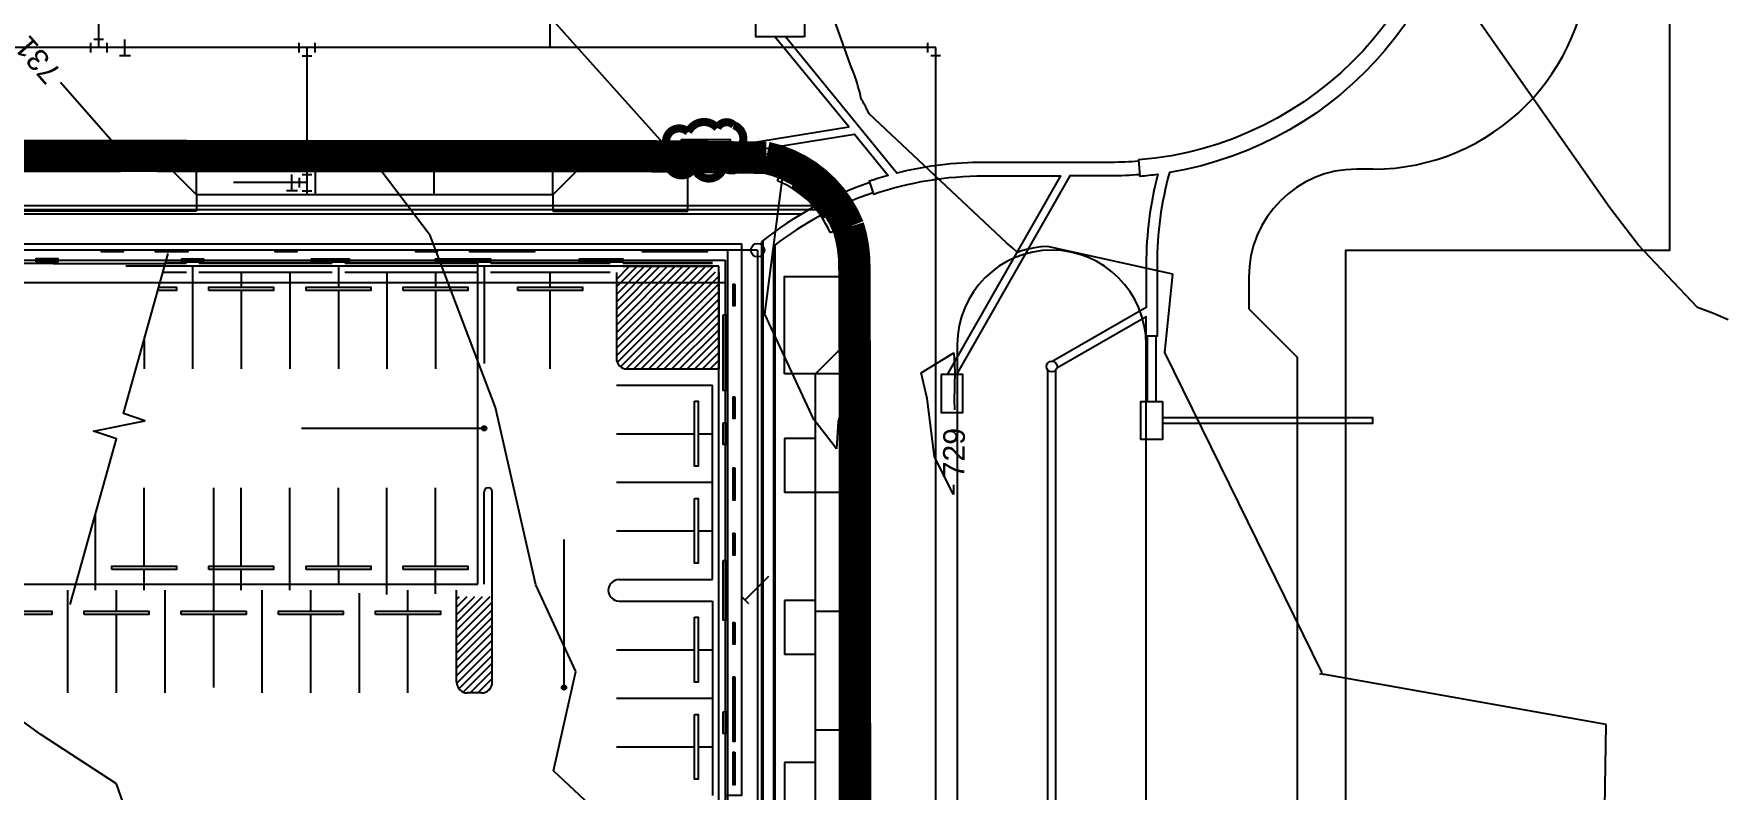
# Model space of a CAD drawing. Header units: feet. Extents: x 2207070 to 2208879, y 513929 to 516197.
# Drawn here: x 2207831.2 to 2208145.1, y 515182.3 to 515322.4 of the extents above; entities that cross this region are included whole.
import ezdxf

# ---------------------------------------------------------------- set-up
doc = ezdxf.new("R2010")
doc.units = ezdxf.units.FT
doc.header["$LTSCALE"] = 40
doc.header["$MEASUREMENT"] = 0
for name, pattern in [('CENTER2', [1.125, 0.75, -0.125, 0.125, -0.125]), ('DASHED2', [0.375, 0.25, -0.125]), ('HIDDEN', [0.375, 0.25, -0.125]), ('HIDDEN2', [0.1875, 0.125, -0.0625]), ('PHANTOM2', [1.25, 0.625, -0.125, 0.125, -0.125, 0.125, -0.125]), ('PL1X', [1.79, 1.5, -0.08, 0.025, -0.08, 0.025, -0.08])]:
    doc.linetypes.add(name, pattern=pattern)
doc.layers.get('0').update_dxf_attribs({"linetype": 'CONTINUOUS'})
for name, color, linetype in [('0602-02-FP01$0$A-ANNO-NOTE', 3, 'CONTINUOUS'), ('0602-02-FP01$0$A-CABLE', 8, 'CONTINUOUS'), ('0602-02-FP01$0$A-CURB', 1, 'CONTINUOUS'), ('0602-02-FP01$0$A-FLOR-PATT-30', 31, 'CONTINUOUS'), ('0602-02-FP01$0$A-GREENSCREEN', 2, 'CONTINUOUS'), ('0602-02-FP01$0$A-WALL', 5, 'CONTINUOUS'), ('0602-CG01$0$A-SLAB-EDGE', 4, 'CONTINUOUS'), ('A-PRKG', 30, 'CONTINUOUS'), ('A-WALL-PRHT', 2, 'CONTINUOUS'), ('BuildTo', 6, 'DASHED2'), ('C-BLDG-OUTLINE', 2, 'CONTINUOUS'), ('C-DEMO-PVMT', 7, 'PHANTOM2'), ('C-ESMT-DRNG', 7, 'DASHED2'), ('C-PRKG-CURB-FACE', 3, 'CONTINUOUS'), ('C-PRKG-STRP', 11, 'CONTINUOUS'), ('C-STRM-PIPE-EXIST', 245, 'HIDDEN2'), ('C-SWLK-BFR', 7, 'CONTINUOUS'), ('CONT-MJR', 125, 'HIDDEN'), ('CONT-MNR', 250, 'HIDDEN2'), ('CONT-MNR LABELS', 250, 'CONTINUOUS'), ('EX-GUTTER', 11, 'CONTINUOUS'), ('EX-TC', 31, 'CONTINUOUS'), ('Inlets_LTCN', 31, 'CONTINUOUS'), ('IP-SYM', 3, 'CONTINUOUS'), ('JS-Bdy', 1, 'PHANTOM2'), ('LP-PLNT', 11, 'CONTINUOUS'), ('ROW-Street', 6, 'PL1X'), ('ShopsFOC', 9, 'CONTINUOUS'), ('SILT-FENCE', 3, 'SILT_FENCE2'), ('Storm Sewer CL', 31, 'CENTER2'), ('StormSewer', 14, 'CONTINUOUS'), ('Wtr-Bends_LTCN', 175, 'CONTINUOUS'), ('WTR_LTCN', 144, 'CONTINUOUS')]:
    doc.layers.add(name, color=color, linetype=linetype)
doc.styles.get("Standard").update_dxf_attribs({"font": 'ARIAL.TTF'})
doc.linetypes.add('SILT_FENCE2', pattern='A,0.25,-0.1,["SF",Standard,S=0.1,R=0,X=-0.05,Y=-0.05],-0.15,0.5,["X",Standard,S=0.1,R=0,X=-0.05,Y=-0.05],0.25', length=1.25)
pattern_1 = [(45.0000000200103, (2207186.329920004, 514941.3392021011), (-0.7071067805280029, 0.7071067810219115), [])]

# ---------------------------------------------------------------- blocks, each defined once
blk = doc.blocks.new('IP')
at = {"color": 5, "const_width": 0.05}
blk.add_lwpolyline([(0.166987508458325, 0.1337466521403741, 0.5205670505517462), (0.166987508458325, 0.1337466521403741, 0.7651954600696135), (0.02693788965072308, 0.06324408268849879, 0.4178788784126488), (0.02607033739606202, -0.06360661445164073, 0.6649002420699669), (0.1861145686693897, -0.08803824425542572, 0.744833174426672), (0.3666225869988899, -0.103193568096339, 0.9756416855879776), (0.4790705249113767, 0.01296384349601531, 0.5205670505517462), (0.4510708053348411, 0.152897327106194, 0.5205670505517462), (0.348405125897628, 0.1435684171101412, 0.5402640007904789), (0.166987508458325, 0.1337466521403741)], format="xyb", close=True, dxfattribs=at)

msp = doc.modelspace()

# ---------------------------------------------------------------- hatches: boundary and pattern name
at = {"layer": 'A-PRKG', "linetype": 'Continuous'}
h = msp.add_hatch(dxfattribs=at)
h.set_pattern_fill('ANSI31', scale=7.999999992549419, style=0)
h.set_pattern_definition(pattern_1)
h.paths.add_polyline_path([(2207958.053579994, 515278.3218961978), (2207957.095246661, 515278.3218961978), (2207957.095246661, 515279.3218961993), (2207946.928580005, 515279.3218961993), (2207946.928580005, 515263.821900512), (2207958.053579994, 515263.821900512)])
h.paths.add_polyline_path([(2207946.928580005, 515279.3218961993), (2207940.095246676, 515279.3218961993), (2207940.095246676, 515278.3218961981), (2207939.095246679, 515278.3218961981), (2207939.095246679, 515263.821900512), (2207946.928580005, 515263.821900512)])
h.paths.add_polyline_path([(2207946.928580005, 515260.3218962041), (2207958.053579994, 515260.321896204), (2207958.053579994, 515263.821900512), (2207946.928580005, 515263.821900512)])
edge = h.paths.add_edge_path()
edge.add_ellipse((2207941.095246677, 515262.3218962036), major_axis=(1.414213561743964, 1.414213561743963), ratio=0.9999999997255732, start_angle=134.9999999921382, end_angle=225.0000000078618)
edge.add_line((2207941.095246677, 515260.3218962041), (2207946.928580005, 515260.3218962041))
edge.add_line((2207946.928580005, 515260.3218962041), (2207946.928580005, 515263.821900512))
edge.add_line((2207946.928580005, 515263.821900512), (2207939.095246679, 515263.821900512))
edge.add_line((2207939.095246679, 515263.821900512), (2207939.095246679, 515262.3218962036))
h = msp.add_hatch(color=7, dxfattribs=at)
edge = h.paths.add_edge_path()
edge.add_arc((2207914.595246701, 515249.3254546081), 0.4165181046623597, 0, 360)
h = msp.add_hatch(dxfattribs=at)
h.set_pattern_fill('ANSI31', scale=7.999999992549419, style=0)
h.set_pattern_definition(pattern_1)
edge = h.paths.add_edge_path()
edge.add_line((2207909.491081139, 515218.1552295468), (2207909.491081139, 515202.3218962183))
edge.add_ellipse((2207911.491081137, 515202.3218962183), major_axis=(-1.414213561588696, 1.414213561588696), ratio=0.9999999999451545, start_angle=44.99999999990367, end_angle=134.9999999984288)
edge.add_line((2207911.491081137, 515200.3218962188), (2207914.095246701, 515200.3218962188))
edge.add_ellipse((2207914.095246701, 515202.3218962183), major_axis=(1.414213561588696, 1.414213561588696), ratio=0.9999999999451546, start_angle=225.0000000015712, end_angle=314.9999999984288)
edge.add_line((2207916.095246699, 515202.3218962183), (2207916.095246699, 515218.1552295468))
edge.add_line((2207916.095246699, 515218.1552295468), (2207909.491081139, 515218.1552295468))
h = msp.add_hatch(color=7, dxfattribs=at)
edge = h.paths.add_edge_path()
edge.add_arc((2207929.382002645, 515201.326403343), 0.4165181046623597, 0, 360)

# ---------------------------------------------------------------- linework, layer by layer
for p, q in [((2207841.68529201, 515320.7209475064), (2207841.68529201, 515318.9209475064)), ((2207844.08529201, 515321.3209475063), (2207842.28529201, 515321.3209475063)), ((2207844.68529201, 515320.7209475063), (2207844.68529201, 515318.9209475063)), ((2207848.06029201, 515318.3021975064), (2207848.06029201, 515321.3396975063)), ((2207880.301418391, 515318.920947506), (2207880.301418391, 515320.720947506)), ((2207883.301418391, 515318.9209475059), (2207883.301418391, 515320.7209475059)), ((2207849.07279201, 515318.3021975065), (2207847.04779201, 515318.3021975062)), ((2207880.901418391, 515318.3209475059), (2207882.70141839, 515318.3209475059)), ((2207880.282668392, 515297.9278852413), (2207880.282668391, 515299.9528852412)), ((2207880.282668392, 515298.9403852412), (2207883.320168391, 515298.9403852416)), ((2207878.984515605, 515293.3021975066), (2207878.984515605, 515296.3396975066)), ((2207880.301418391, 515295.7209475066), (2207880.301418391, 515293.9209475066)), ((2207880.901418391, 515296.3209475066), (2207882.701418391, 515296.3209475066)), ((2207879.997015604, 515293.3021975065), (2207877.972015604, 515293.3021975067)), ((2207880.901418391, 515293.3209475066), (2207882.701418391, 515293.3209475066))]:
    msp.add_line(p, q)
at = {"layer": '0602-02-FP01$0$A-ANNO-NOTE', "color": 7, "linetype": 'Continuous'}
msp.add_lwpolyline([(2207837.904333684, 515216.7196262756), (2207846.474551965, 515247.3818854156), (2207842.235031309, 515248.8175658686), (2207851.748135308, 515250.6816223645), (2207847.777141239, 515252.0422486131), (2207856.061419379, 515281.6814800537)], dxfattribs=at)
at = {"layer": '0602-02-FP01$0$A-CABLE', "color": 7, "linetype": 'Continuous'}
for p, q in [((2207859.428575227, 515279.8630780305), (2207855.553169084, 515279.8630780305)), ((2207859.428575227, 515279.9464113638), (2207855.576451401, 515279.9463767777)), ((2207886.428580061, 515279.9468961991), (2207861.761913417, 515279.9468961991)), ((2207886.428580061, 515279.8635628658), (2207861.761913417, 515279.8635628658)), ((2207913.428580036, 515279.9468961991), (2207888.761913392, 515279.9468961991)), ((2207913.428580036, 515279.8635628658), (2207888.761913392, 515279.8635628658)), ((2207937.928580013, 515279.9468961991), (2207915.761913367, 515279.9468961991)), ((2207937.928580013, 515279.8635628658), (2207915.761913367, 515279.8635628658)), ((2207956.928579995, 515279.9468961991), (2207940.261913344, 515279.9468961991)), ((2207956.928579995, 515279.8635628658), (2207940.261913344, 515279.8635628658))]:
    msp.add_line(p, q, dxfattribs=at)
at = {"layer": '0602-02-FP01$0$A-CURB', "color": 7, "linetype": 'Continuous'}
for p, q in [((2207914.595246701, 515220.4885628796), (2207914.595246701, 515237.5719131714)), ((2207916.095246699, 515202.3218962183), (2207916.095246699, 515237.571896209)), ((2207909.491081139, 515202.3218962183), (2207909.491081139, 515219.3218962133)), ((2207914.095246701, 515200.3218962188), (2207911.491069199, 515200.3218962188))]:
    msp.add_line(p, q, dxfattribs=at)
msp.add_lwpolyline([(2207854.330475425, 515275.4885628669), (2207857.595246754, 515275.4885628669), (2207857.595246754, 515274.8218962004), (2207854.144139551, 515274.8218962004)], dxfattribs=at)
for points in [[(2207863.595246749, 515274.8218962008), (2207863.595246749, 515275.4885628673), (2207875.595246737, 515275.4885628673), (2207875.595246737, 515274.8218962008)], [(2207881.595246732, 515274.8218962007), (2207881.595246732, 515275.4885628672), (2207893.595246721, 515275.4885628672), (2207893.595246721, 515274.8218962007)], [(2207899.595246715, 515274.8218962005), (2207899.595246715, 515275.488562867), (2207911.595246704, 515275.488562867), (2207911.595246704, 515274.8218962005)], [(2207920.845246695, 515274.8218962003), (2207920.845246695, 515275.4885628668), (2207932.845246684, 515275.4885628668), (2207932.845246684, 515274.8218962003)], [(2207953.595246665, 515254.3209474838), (2207954.261913331, 515254.3209474838), (2207954.261913331, 515242.3209474866), (2207953.595246665, 515242.3209474866)], [(2207953.595246665, 515236.320947488), (2207954.261913331, 515236.320947488), (2207954.261913331, 515224.3209474907), (2207953.595246665, 515224.3209474907)], [(2207845.595246766, 515223.1552295455), (2207845.595246766, 515223.8218962121), (2207857.595246755, 515223.8218962121), (2207857.595246755, 515223.1552295455)], [(2207863.595246749, 515223.1552295455), (2207863.595246749, 515223.8218962121), (2207875.595246738, 515223.8218962121), (2207875.595246738, 515223.1552295455)], [(2207881.595246732, 515223.1552295455), (2207881.595246732, 515223.8218962121), (2207893.595246721, 515223.8218962121), (2207893.595246721, 515223.1552295455)], [(2207899.595246715, 515223.1552295455), (2207899.595246715, 515223.8218962121), (2207911.595246704, 515223.8218962121), (2207911.595246704, 515223.1552295455)], [(2207822.491081224, 515214.8218962142), (2207822.491081224, 515215.4885628807), (2207834.491081213, 515215.4885628807), (2207834.491081213, 515214.8218962142)], [(2207840.491081207, 515214.8218962142), (2207840.491081207, 515215.4885628807), (2207852.491081196, 515215.4885628807), (2207852.491081196, 515214.8218962142)], [(2207858.49108119, 515214.8218962146), (2207858.49108119, 515215.4885628811), (2207870.491081179, 515215.4885628811), (2207870.491081179, 515214.8218962146)], [(2207876.491081174, 515214.8218962144), (2207876.491081174, 515215.488562881), (2207888.491081162, 515215.488562881), (2207888.491081162, 515214.8218962144)], [(2207894.491081157, 515214.8218962143), (2207894.491081157, 515215.4885628808), (2207906.491081146, 515215.4885628808), (2207906.491081146, 515214.8218962143)], [(2207953.595246665, 515214.3209474933), (2207954.261913331, 515214.3209474933), (2207954.261913331, 515202.320947496), (2207953.595246665, 515202.320947496)], [(2207953.595246665, 515196.3209474974), (2207954.261913331, 515196.3209474974), (2207954.261913331, 515184.3209475002), (2207953.595246665, 515184.3209475002)]]:
    msp.add_lwpolyline(points, close=True, dxfattribs=at)
for centre, radius, start, end in [((2207915.3452467, 515237.571896209), 0.7499999993015081, 0, 180), ((2207911.491081137, 515202.3218962183), 1.999999998137355, 180, 270), ((2207914.095246701, 515202.3218962183), 1.999999998137355, 270, 0)]:
    msp.add_arc(centre, radius, start, end, dxfattribs=at)
at = {"layer": '0602-02-FP01$0$A-FLOR-PATT-30', "color": 7, "linetype": 'Continuous'}
msp.add_line((2207939.595246677, 515221.3209474869), (2207956.928579995, 515221.3209474869), dxfattribs=at)
at = {"layer": '0602-02-FP01$0$A-GREENSCREEN', "color": 7, "linetype": 'Continuous'}
for points in [[(2207843.70552154, 515282.2380705479), (2207847.705540505, 515282.2380705479), (2207847.705540505, 515281.988070548), (2207843.70552154, 515281.988070548)], [(2207853.705309003, 515282.2380705479), (2207859.705308997, 515282.2380705479), (2207859.705308997, 515281.988070548), (2207853.705309003, 515281.988070548)], [(2207875.893878462, 515282.2380705479), (2207879.916859184, 515282.2380705479), (2207879.916859184, 515281.988070548), (2207875.893878462, 515281.988070548)], [(2207901.915721369, 515282.2380705479), (2207905.915740333, 515282.2380705479), (2207905.915740333, 515281.988070548), (2207901.915721369, 515281.988070548)], [(2207911.928580037, 515282.2380705479), (2207923.928580026, 515282.2380705479), (2207923.928580026, 515281.988070548), (2207911.928580037, 515281.988070548)], [(2207943.928580008, 515282.2380705479), (2207955.928579996, 515282.2380705479), (2207955.928579996, 515281.988070548), (2207943.928580008, 515281.988070548)], [(2207961.011913325, 515275.9866654199), (2207961.011913325, 515271.9983863032), (2207960.761913325, 515271.9983863032), (2207960.761913325, 515275.9866654199)], [(2207961.011913325, 515255.1536710322), (2207961.011913325, 515251.1536520643), (2207960.761913325, 515251.1536520643), (2207960.761913325, 515255.1536710322)], [(2207961.011913325, 515241.9866654278), (2207961.011913325, 515235.9866654292), (2207960.761913325, 515235.9866654292), (2207960.761913325, 515241.9866654278)], [(2207961.011913325, 515229.8736739664), (2207961.011913325, 515225.8506932408), (2207960.761913325, 515225.8506932408), (2207960.761913325, 515229.8736739664)], [(2207961.011913325, 515213.3338061703), (2207961.011913325, 515209.3337872024), (2207960.761913325, 515209.3337872024), (2207960.761913325, 515213.3338061703)], [(2207961.011913325, 515203.3209474946), (2207961.011913325, 515191.3209474974), (2207960.761913325, 515191.3209474974), (2207960.761913325, 515203.3209474946)], [(2207961.011913325, 515189.3209474979), (2207961.011913325, 515183.3209474993), (2207960.761913325, 515183.3209474993), (2207960.761913325, 515189.3209474979)]]:
    msp.add_lwpolyline(points, close=True, dxfattribs=at)
at = {"layer": '0602-02-FP01$0$A-WALL', "color": 7, "linetype": 'Continuous'}
for p, q in [((2207834.761913443, 515279.852418946), (2207807.761913467, 515279.8521974779)), ((2207831.595249111, 515280.696896199), (2207831.595248461, 515280.4878281305)), ((2207834.761913443, 515279.852418946), (2207855.550137661, 515279.8522323003)), ((2207835.595249885, 515280.696896199), (2207835.595249018, 515280.4878640443)), ((2207905.59524671, 515280.696896199), (2207905.59524671, 515280.571896199)), ((2207834.761913443, 515220.4885628796), (2207913.428580036, 515220.4885628796)), ((2207834.761913443, 515220.4885628796), (2207859.428580086, 515220.4885628796)), ((2207861.761913417, 515220.4885628799), (2207886.428580061, 515220.4885628799)), ((2207888.761913392, 515220.4885628797), (2207913.428580036, 515220.4885628797))]:
    msp.add_line(p, q, dxfattribs=at)
for points in [[(2207831.595248461, 515280.1805723776), (2207831.595248461, 515280.7951557108), (2207835.595249452, 515280.7951557108), (2207835.595249452, 515280.1805723776)], [(2207858.595246753, 515280.1126141426), (2207858.595246753, 515280.7271974758), (2207862.59524986, 515280.7271974758), (2207862.59524986, 515280.1126141426)], [(2207882.595246731, 515280.1126141426), (2207882.595246731, 515280.7271974758), (2207889.595234401, 515280.7271974758), (2207889.595234401, 515280.1126141426)], [(2207905.59524671, 515280.1126141315), (2207905.59524671, 515280.7271974646), (2207915.761913368, 515280.7271974646), (2207915.761913368, 515280.1126141315)], [(2207932.261913352, 515280.1126141426), (2207932.261913352, 515280.7272215851), (2207940.26191196, 515280.7272215851), (2207940.26191196, 515280.1126382519)], [(2207958.886913327, 515270.3209474263), (2207959.501520769, 515270.3209474263), (2207959.501520769, 515256.3219005137), (2207958.886937436, 515256.3219005137)], [(2207958.886913327, 515250.320947431), (2207959.501520769, 515250.320947431), (2207959.501520769, 515246.3218962069), (2207958.886937436, 515246.3218962069)], [(2207958.886913327, 515224.8219001928), (2207959.501520769, 515224.8219001928), (2207959.501520769, 515213.8219001954), (2207958.886913327, 515213.8219001954)], [(2207958.886913327, 515196.8392898666), (2207959.501520769, 515196.8392898666), (2207959.501520769, 515192.8218962205), (2207958.886913327, 515192.8218962205)]]:
    msp.add_lwpolyline(points, close=True, dxfattribs=at)
at = {"layer": '0602-CG01$0$A-SLAB-EDGE', "color": 7, "linetype": 'Continuous'}
for p, q in [((2207913.428580036, 515220.4885629027), (2207913.428580036, 515280.4885629027)), ((2207913.428580036, 515280.4885629027), (2207913.428580036, 515280.4876141815)), ((2207913.428580036, 515280.4876141815), (2207959.261913369, 515280.4885629027)), ((2207959.261913369, 515280.4885629027), (2207959.261913369, 515158.1552295694)), ((2207807.761913369, 515220.4885629033), (2207913.428580036, 515220.4885629027))]:
    msp.add_line(p, q, dxfattribs=at)
at = {"layer": 'A-PRKG', "color": 7, "linetype": 'Continuous'}
for p, q in [((2207859.428580086, 515278.1552295329), (2207855.075818921, 515278.1552295329)), ((2207860.595246751, 515279.3209474754), (2207860.595246751, 515260.3218962037)), ((2207886.428580061, 515278.1552295329), (2207861.761913417, 515278.1552295329)), ((2207869.595246743, 515278.1552295329), (2207869.595246743, 515275.4885628673)), ((2207878.595246735, 515278.1552295329), (2207878.595246735, 515260.3218962037)), ((2207887.595246726, 515279.3209474761), (2207887.595246726, 515275.4885628672)), ((2207913.428580036, 515278.1552295329), (2207888.761913392, 515278.1552295329)), ((2207896.595246718, 515278.1552295329), (2207896.595246718, 515260.3218962037)), ((2207905.595246709, 515278.1552295329), (2207905.595246709, 515275.488562867)), ((2207914.595246701, 515279.3209474768), (2207914.595246701, 515261.3218962055)), ((2207937.928580013, 515278.1552295329), (2207915.761913367, 515278.1552295329)), ((2207926.845246689, 515275.4885628668), (2207926.845246689, 515278.1552295329)), ((2207939.095246678, 515278.1552295329), (2207939.095246679, 515262.3218962036)), ((2207940.261913344, 515279.3218961993), (2207956.928579995, 515279.3218961993)), ((2207958.095246661, 515278.1552295329), (2207958.095246661, 515260.321896204)), ((2207869.595246743, 515274.8218962008), (2207869.595246743, 515260.3218962037)), ((2207887.595246726, 515274.8218962007), (2207887.595246726, 515260.3218962037)), ((2207905.595246709, 515274.8218962005), (2207905.595246709, 515260.3218962037)), ((2207926.845246689, 515260.321896204), (2207926.845246689, 515274.8218962003)), ((2207851.59524676, 515265.7025472265), (2207851.59524676, 515260.3218962037)), ((2207941.095246677, 515260.3218962041), (2207958.095246661, 515260.321896204)), ((2207939.095246677, 515257.3209474831), (2207956.928579995, 515257.3209474831)), ((2207956.928579995, 515221.3209474869), (2207956.928579995, 515257.3209474831)), ((2207939.095246677, 515248.3209474852), (2207953.595246665, 515248.3209474852)), ((2207954.261913331, 515248.3209474852), (2207956.928579995, 515248.3209474852)), ((2207939.095246677, 515239.3209474873), (2207956.928579995, 515239.3209474873)), ((2207851.59524676, 515223.8218962121), (2207851.595246761, 515238.3218962089)), ((2207864.491081185, 515215.4885628811), (2207864.491081185, 515238.3218962089)), ((2207869.595246743, 515223.8218962121), (2207869.595246743, 515238.3218962089)), ((2207878.595246735, 515219.3218962133), (2207878.595246735, 515238.3218962089)), ((2207887.595246727, 515223.8218962121), (2207887.595246727, 515238.3218962089)), ((2207896.595246718, 515218.5718962135), (2207896.595246718, 515238.3218962089)), ((2207905.595246706, 515223.8218962121), (2207905.595246706, 515238.3218962089)), ((2207905.59524671, 515223.8218962121), (2207905.59524671, 515237.3218962111)), ((2207842.595246769, 515219.3218962133), (2207842.595246769, 515233.5026285151)), ((2207939.095246677, 515230.3209474894), (2207953.595246665, 515230.3209474894)), ((2207954.261913331, 515230.3209474894), (2207956.928579995, 515230.3209474894)), ((2207851.59524676, 515219.3218962133), (2207851.59524676, 515223.1552295455)), ((2207869.595246743, 515219.3218962133), (2207869.595246743, 515223.1552295455)), ((2207887.595246727, 515223.1552295455), (2207887.595246727, 515220.4885628797)), ((2207905.59524671, 515218.6552295468), (2207905.59524671, 515223.1552295455)), ((2207905.595246706, 515218.6552295468), (2207905.595246706, 515223.1552295455)), ((2207939.595246677, 515221.3209474869), (2207956.928579995, 515221.3209474869)), ((2207837.49108121, 515200.3218962188), (2207837.49108121, 515219.3218962153)), ((2207846.491081201, 515215.4885628807), (2207846.491081201, 515219.3218962133)), ((2207855.491081193, 515200.3218962188), (2207855.491081193, 515219.3218962133)), ((2207873.491081176, 515200.3218962188), (2207873.491081176, 515219.3218962133)), ((2207882.491081168, 515215.488562881), (2207882.491081168, 515219.3218962133)), ((2207891.49108116, 515200.3218962188), (2207891.49108116, 515218.8218962134)), ((2207900.491081151, 515215.4885628808), (2207900.491081151, 515219.3218962133)), ((2207939.595246677, 515217.3209474926), (2207956.928579995, 515217.3209474926)), ((2207939.595246677, 515217.3209474926), (2207956.928579995, 515217.3209474926)), ((2207956.928579996, 515217.3209474926), (2207956.928579995, 515181.3209475009)), ((2207846.491081201, 515200.3218962188), (2207846.491081201, 515214.8218962142)), ((2207864.491081185, 515201.3218962195), (2207864.491081185, 515214.8218962146)), ((2207882.491081168, 515200.3218962188), (2207882.491081168, 515214.8218962144)), ((2207900.491081151, 515200.3218962188), (2207900.491081151, 515214.8218962143)), ((2207939.095246677, 515208.3209474946), (2207953.595246665, 515208.3209474946)), ((2207954.261913331, 515208.3209474946), (2207956.928579995, 515208.3209474946)), ((2207939.095246677, 515199.3209474967), (2207956.928579995, 515199.3209474967)), ((2207939.095246677, 515190.3209474988), (2207953.595246665, 515190.3209474988)), ((2207954.261913331, 515190.3209474988), (2207956.928579995, 515190.3209474988))]:
    msp.add_line(p, q, dxfattribs=at)
for points in [[(2207880.761913399, 515249.3254546081), (2207914.595246701, 515249.3254546081)], [(2207929.382002645, 515228.7558687008), (2207929.382002645, 515201.3218962204)]]:
    msp.add_lwpolyline(points, dxfattribs=at)
for centre in [(2207914.595246701, 515249.3254546081), (2207929.382002645, 515201.326403343)]:
    msp.add_circle(centre, 0.4165181046623597, dxfattribs=at)
for centre, radius, start in [((2207941.095246677, 515262.3218962036), 1.999999998137356, 180), ((2207939.595246677, 515219.3209474897), 1.999999995804198, 90)]:
    msp.add_arc(centre, radius, start, 270, dxfattribs=at)
at = {"layer": 'A-WALL-PRHT', "color": 7, "linetype": 'Continuous'}
for p, q in [((2207958.095247377, 515279.3209475566), (2207848.202157731, 515279.3209475537)), ((2207958.095247377, 515174.6552296419), (2207958.095247377, 515279.3209475567))]:
    msp.add_line(p, q, dxfattribs=at)
at = {"layer": 'BuildTo', "color": 7, "linetype": 'Continuous'}
for p, q in [((2207799.68529201, 515276.320947505), (2207959.261913323, 515276.3209475056)), ((2207959.261913323, 515276.3209475056), (2207959.261913324, 515080.7580979491))]:
    msp.add_line(p, q, dxfattribs=at)
at = {"layer": 'C-BLDG-OUTLINE', "color": 7, "linetype": 'Continuous'}
for p, q in [((2207692.345234072, 515280.4884412661), (2207959.261913369, 515280.4884412661)), ((2207959.261913369, 515280.4884412661), (2207959.261913368, 515158.1552295694))]:
    msp.add_line(p, q, dxfattribs=at)
at = {"layer": 'C-DEMO-PVMT', "color": 7, "linetype": 'Continuous'}
for p, q in [((2207848.746444467, 515300.5848701967), (2207879.156915, 515300.475229)), ((2207852.769786661, 515299.7531634826), (2207879.068969, 515299.702627)), ((2207879.068969, 515299.702627), (2207935.795730649, 515299.7474564146)), ((2207879.156915, 515300.475229), (2207939.678179312, 515300.5370856557)), ((2207983.973018356, 515271.7846433708), (2207983.980172, 515251.08886)), ((2207983.296803, 515251.073893), (2207983.229178167, 515267.9965445978)), ((2207983.266216, 515220.34424), (2207983.296803, 515251.073893)), ((2207983.980172, 515251.08886), (2207983.904412, 515220.3049)), ((2207983.308894, 515188.648308), (2207983.266216, 515220.34424)), ((2207983.904412, 515220.3049), (2207983.904836, 515188.820076)), ((2207983.29743, 515157.457265), (2207983.308894, 515188.648308)), ((2207983.904836, 515188.820076), (2207983.836848, 515157.574252))]:
    msp.add_line(p, q, dxfattribs=at)
at = {"layer": 'C-ESMT-DRNG', "color": 7, "linetype": 'Continuous'}
msp.add_line((2207959.761913321, 515066.7580979482), (2207959.761913323, 515282.3209475056), dxfattribs=at)
at = {"layer": 'C-PRKG-CURB-FACE', "color": 7, "linetype": 'Continuous'}
for p, q in [((2207856.263921761, 515297.6457595815), (2207861.326099711, 515292.5782584951)), ((2207932.388943165, 515297.6011098751), (2207927.326090598, 515292.5435755621)), ((2207927.326090598, 515292.543575562), (2207861.326099711, 515292.5782584951)), ((2207981.044159124, 515264.5007798662), (2207975.971324802, 515259.4279455451)), ((2207975.950219217, 515105.4281205487), (2207975.971324802, 515259.4279455449))]:
    msp.add_line(p, q, dxfattribs=at)
for centre, start, end in [((2207849.189139087, 515290.5784085852), 44.96989111388626, 90.29107088403495), ((2207939.456294161, 515290.5263272005), 89.90534660845984, 134.9698911233192), ((2207973.973091313, 515271.5718476785), 315, 0.01980469084405866)]:
    msp.add_arc(centre, 10, start, end, dxfattribs=at)
at = {"layer": 'C-PRKG-STRP', "color": 7, "linetype": 'Continuous'}
for p, q in [((2207861.326099711, 515292.5782584958), (2207861.330283336, 515300.5395007193)), ((2207883.326096673, 515292.5666975179), (2207883.33025484, 515300.4794944238)), ((2207905.326093635, 515292.55513654), (2207905.330269694, 515300.5019798653)), ((2207927.326090598, 515292.5435755621), (2207927.33029459, 515300.5435744574))]:
    msp.add_line(p, q, dxfattribs=at)
for points in [[(2207983.977289536, 515259.4279455451), (2207975.971324802, 515259.4279455451)], [(2207983.94655219, 515237.4279455451), (2207975.968309715, 515237.4279455451)], [(2207983.904477677, 515215.4279455451), (2207975.965294628, 515215.4279455451)], [(2207983.904773947, 515193.4279455451), (2207975.962279541, 515193.4279455451)]]:
    msp.add_lwpolyline(points, dxfattribs=at)
at = {"layer": 'C-STRM-PIPE-EXIST', "color": 5, "linetype": 'Continuous'}
for p, q in [((2207966.032713319, 515090.1759583055), (2207966.032713318, 515283.9196284781)), ((2207966.26191332, 515090.1759583055), (2207966.261913318, 515284.1015994718)), ((2207968.261913319, 515090.1759583055), (2207968.261913318, 515283.1238159711)), ((2207968.491113319, 515090.175741979), (2207968.491113318, 515283.298605543))]:
    msp.add_line(p, q, dxfattribs=at)
at = {"layer": 'C-STRM-PIPE-EXIST', "color": 5, "linetype": 'Continuous', "flags": 128}
for points in [[(2208103.929404601, 515414.5454794394, 0.1277350401691636), (2208094.261913325, 515377.3209475057), (2208094.261913325, 515362.3209475057, -0.3909011616323596), (2208035.851954886, 515299.0252803799), (2208036.092429291, 515296.0349339015, 0.01255758289950915), (2208039.413700815, 515296.3861543321, 0.06410081492023521), (2208037.261913324, 515279.6707195648), (2208037.261913324, 515271.6705001854), (2208019.962654573, 515261.7513643245)], [(2208106.550287296, 515413.0856938733, 0.1277350401687707), (2208097.261913325, 515377.3209475057), (2208097.261913325, 515362.3209475057, -0.3671650957554536), (2208041.570538092, 515296.7052204987, 0.06745487191248109), (2208039.261913324, 515279.6707195648), (2208039.261913324, 515266.379342935), (2208037.261913324, 515266.379342935), (2208037.261913324, 515269.9414156404), (2208020.708781363, 515260.4500977049)], [(2208035.871994419, 515298.77608484, -0.02006374768149994), (2208030.761913325, 515298.5709475057), (2208007.185794878, 515298.5709475057, 0.06148823761838037), (2207991.075071019, 515296.5821883652), (2207970.400224865, 515321.8209475055)], [(2207960.18529201, 515300.061225041), (2207983.235890302, 515303.7847794095), (2207989.480789492, 515296.1613366361, 0.01393043549520534), (2207985.953037669, 515295.0762860942), (2207986.75427379, 515292.7081601094, -0.08174420421446423), (2208007.185794878, 515296.0709475057), (2208021.402413703, 515296.0709475057), (2208000.39834317, 515259.2717200264)], [(2208036.072389757, 515296.2841294414, -0.02006374768068941), (2208030.761913326, 515296.0709475057), (2208023.129554007, 515296.0709475058), (2208002.125483474, 515259.2717200264)], [(2207986.033161282, 515294.8394734954, 0.08696836858035581), (2207966.032713318, 515283.9196284781, 0.08696836858035581)], [(2207986.674150179, 515292.9449727081, 0.082063851448328), (2207968.261913318, 515283.1238159711, 0.082063851448328)]]:
    msp.add_lwpolyline(points, format="xyb", dxfattribs=at)
for points in [[(2207960.18529201, 515301.5806699716), (2207982.136663688, 515305.126657146), (2207968.46119403, 515321.8209475057)], [(2208037.511913324, 515254.2717200264), (2208037.511913324, 515266.379342935)], [(2208039.011913324, 515266.379342935), (2208039.011913324, 515254.2717200264)], [(2208019.011913324, 514991.4331578545), (2208019.011913324, 515260.1102821987)], [(2208020.511913324, 514991.4331578544), (2208020.511913324, 515260.1102821987)], [(2208040.261913324, 515250.2717200264), (2208079.261913325, 515250.2717200264), (2208079.261913325, 515251.2717200264), (2208040.261913324, 515251.2717200264)]]:
    msp.add_lwpolyline(points, dxfattribs=at)
at = {"layer": 'C-SWLK-BFR', "color": 7, "linetype": 'Continuous'}
for p, q in [((2207968.961511923, 515295.1227654627), (2207970.524757415, 515299.0214092415)), ((2207971.638517084, 515293.7765875661), (2207973.838449507, 515297.3604749109)), ((2207977.299311746, 515288.2198705015), (2207980.794474054, 515290.4556719784)), ((2207978.694928851, 515285.5683040889), (2207982.436980412, 515287.1499745267))]:
    msp.add_line(p, q, dxfattribs=at)
for centre in [(2207972.058899102, 515296.9891189975), (2207974.599943157, 515295.3993388218), (2207976.885178456, 515293.4597498143), (2207978.866835354, 515291.2108963681), (2207980.503490088, 515288.6997876168)]:
    msp.add_circle(centre, 0.2500000004656613, dxfattribs=at)
for centre, radius, start, end in [((2207962.362397801, 515278.66495679), 19.48154744337746, 32.60642094560826, 58.45674435163514), ((2207962.362397801, 515278.66495679), 19.73154744384312, 32.60642094560826, 58.45674435163514), ((2207962.362397801, 515278.66495679), 19.98154744430878, 32.60642094560826, 58.45674435163514), ((2207962.362397801, 515278.66495679), 20.23154744477444, 32.60642094560826, 58.45674435163514), ((2207962.362397801, 515278.66495679), 20.4815474452401, 32.60642094560826, 58.45674435163514), ((2207962.362397801, 515278.66495679), 20.73154744570576, 54.51361215036695, 58.45674435163514), ((2207962.362397801, 515278.66495679), 20.98154744617143, 32.60642094560826, 58.45674435163514), ((2207962.362397801, 515278.66495679), 20.73154744570576, 46.22251183459374, 53.1317537478222), ((2207962.362397801, 515278.6649567903), 17.73154744011783, 22.91254968946698, 68.1506155951574), ((2207962.362397801, 515278.66495679), 17.98154744058349, 32.60642094560826, 58.45674435163514), ((2207962.362397801, 515278.66495679), 18.23154744104915, 32.60642094560826, 58.45674435163514), ((2207962.362397801, 515278.66495679), 18.48154744151481, 32.60642094560826, 58.45674435163514), ((2207962.362397801, 515278.66495679), 18.73154744198047, 32.60642094560826, 58.45674435163514), ((2207962.362397801, 515278.66495679), 18.98154744244614, 32.60642094560826, 58.45674435163514), ((2207962.362397801, 515278.66495679), 19.2315474429118, 32.60642094560826, 58.45674435163514), ((2207962.362397801, 515278.66495679), 20.73154744570576, 37.93141167288752, 44.84065335307203), ((2207962.362397801, 515278.66495679), 20.73154744570576, 32.60642094560826, 36.54955317584452)]:
    msp.add_arc(centre, radius, start, end, dxfattribs=at)
at = {"layer": 'CONT-MJR', "color": 35, "linetype": 'Continuous'}
for q in [(2207925.188299155, 515327.3209474697, 730), (2207965.234774631, 515299.856154279, 730)]:
    msp.add_line((2207949.392662413, 515300.3631032173, 730), q, dxfattribs=at)
at = {"layer": 'CONT-MJR', "color": 35, "linetype": 'Continuous', "extrusion": (0.8687526573505361, 0.4952462219405436, 0), "elevation": 2173377.962254644}
msp.add_lwpolyline([(-645824.2429332598, 730), (-645820.6724446217, 730)], dxfattribs=at)
at = {"layer": 'CONT-MJR', "color": 35, "linetype": 'Continuous', "elevation": 730}
for points in [[(2207966.593513922, 515270.4579962557), (2207969.896486124, 515295.6974257824)], [(2207975.655766946, 515250.9435710909), (2207966.593513922, 515270.4579962557)], [(2207983.257070448, 515261.0166920849), (2207980.187110404, 515250.5581435161)]]:
    msp.add_lwpolyline(points, dxfattribs=at)
at = {"layer": 'CONT-MJR', "color": 35, "linetype": 'Continuous', "extrusion": (0.7875768568034752, 0.6162164348892021, 0), "elevation": 2056456.626388199}
msp.add_lwpolyline([(-954798.0693616498, 730), (-954791.168316111, 730)], dxfattribs=at)
at = {"layer": 'CONT-MJR', "color": 35, "linetype": 'Continuous', "extrusion": (0.9984792601134329, -0.05512864158794123, 0), "elevation": 2176217.360223235}
msp.add_lwpolyline([(636189.9444366563, 730), (636184.8870695372, 730)], dxfattribs=at)
at = {"layer": 'CONT-MJR', "color": 35, "linetype": 'Continuous'}
msp.add_arc((2207965.07732491, 515294.9358635878, 730), 4.922809248826583, 51.70242840756913, 88.16715561873119, dxfattribs=at)
at = {"layer": 'CONT-MNR', "color": 35, "linetype": 'Continuous'}
for p, q in [((2207982.621899477, 515316.2851669558, 729), (2207978.636186015, 515327.3209474671, 729)), ((2208123.16243676, 515290.1434034148, 728), (2208099.057723201, 515324.453330051, 728)), ((2207982.804895128, 515315.8399284976, 729), (2207982.621899477, 515316.2851669558, 729)), ((2207982.986223079, 515315.375199549, 729), (2207982.804895128, 515315.8399284976, 729)), ((2207983.165484205, 515314.8906237235, 729), (2207982.986223079, 515315.375199549, 729)), ((2207983.342270139, 515314.3858428486, 729), (2207983.165484205, 515314.8906237235, 729)), ((2207983.51616318, 515313.8604967379, 729), (2207983.342270139, 515314.3858428486, 729)), ((2207848.038162878, 515299.7584479714, 731), (2207836.087151595, 515313.3507836226, 731)), ((2207983.686736201, 515313.3142229425, 729), (2207983.51616318, 515313.8604967379, 729)), ((2207983.853552544, 515312.7466564793, 729), (2207983.686736201, 515313.3142229425, 729)), ((2207984.016165899, 515312.1574295345, 729), (2207983.853552544, 515312.7466564793, 729)), ((2207984.174120178, 515311.5461711421, 729), (2207984.016165899, 515312.1574295345, 729)), ((2207984.326949369, 515310.9125068345, 729), (2207984.174120178, 515311.5461711421, 729)), ((2207984.474177384, 515310.2560582642, 729), (2207984.326949369, 515310.9125068345, 729)), ((2207984.583045648, 515310.0798090699, 729), (2207984.474177384, 515310.2560582642, 729)), ((2207984.692507616, 515309.8982932013, 729), (2207984.583045648, 515310.0798090699, 729)), ((2207984.800740697, 515309.7143882224, 729), (2207984.692507616, 515309.8982932013, 729)), ((2207984.907715771, 515309.5281034861, 729), (2207984.800740697, 515309.7143882224, 729)), ((2207985.0134038, 515309.339448703, 729), (2207984.907715771, 515309.5281034861, 729)), ((2207985.117775837, 515309.148433941, 729), (2207985.0134038, 515309.339448703, 729)), ((2207985.220803028, 515308.9550696244, 729), (2207985.117775837, 515309.148433941, 729)), ((2207985.322456619, 515308.7593665331, 729), (2207985.220803028, 515308.9550696244, 729)), ((2207985.422707958, 515308.561335802, 729), (2207985.322456619, 515308.7593665331, 729)), ((2207985.521528501, 515308.3609889196, 729), (2207985.422707958, 515308.561335802, 729)), ((2207985.618889816, 515308.1583377278, 729), (2207985.521528501, 515308.3609889196, 729)), ((2207985.714763587, 515307.9533944198, 729), (2207985.618889816, 515308.1583377278, 729)), ((2207985.809121621, 515307.7461715405, 729), (2207985.714763587, 515307.9533944198, 729)), ((2207985.901935848, 515307.5366819837, 729), (2207985.809121621, 515307.7461715405, 729)), ((2208011.386944709, 515283.6852049427, 729), (2207985.901935848, 515307.5366819837, 729)), ((2207894.499037575, 515299.7564496524, 731), (2207847.326145445, 515300.5682522396, 731)), ((2208128.383270455, 515283.3220410054, 728), (2208123.16243676, 515290.1434034148, 728)), ((2208011.383155385, 515283.6704860426, 729), (2208011.386944709, 515283.6852049427, 729)), ((2208012.530571254, 515282.6875924956, 729), (2208011.383155385, 515283.6704860426, 729)), ((2208012.518750977, 515282.6552004087, 729), (2208012.521415694, 515282.6620249949, 729)), ((2208013.393780466, 515281.9113332321, 729), (2208012.518750977, 515282.6552004087, 729)), ((2208012.521415694, 515282.6620249949, 729), (2208012.523926163, 515282.6686749353, 729)), ((2208012.523926163, 515282.6686749353, 729), (2208012.526286337, 515282.6751518021, 729)), ((2208012.526286337, 515282.6751518021, 729), (2208012.528500098, 515282.6814571458, 729)), ((2208012.528500098, 515282.6814571458, 729), (2208012.530571254, 515282.6875924956, 729)), ((2208016.537666415, 515282.757524593, 729), (2208015.384327847, 515282.518389599, 729)), ((2208016.612928416, 515282.7666420334, 729), (2208016.537666415, 515282.757524593, 729)), ((2208017.747907778, 515282.9230748496, 729), (2208016.612928416, 515282.7666420334, 729)), ((2208017.85353532, 515282.928814393, 729), (2208017.747907778, 515282.9230748496, 729)), ((2208018.963505669, 515283.0060446865, 729), (2208017.85353532, 515282.928814393, 729)), ((2208018.980309524, 515283.0063237931, 729), (2208018.963505669, 515283.0060446865, 729)), ((2208042.18737672, 515277.8442380395, 729), (2208018.980309524, 515283.0063237931, 729)), ((2208139.392980085, 515271.7008268127, 728), (2208128.383270455, 515283.3220410054, 728)), ((2208014.156063465, 515282.1804149186, 729), (2208013.393780466, 515281.9113332321, 729)), ((2208014.173741489, 515282.1849853793, 729), (2208014.156063465, 515282.1804149186, 729)), ((2208015.338490174, 515282.509726413, 729), (2208014.173741489, 515282.1849853793, 729)), ((2208015.384327847, 515282.518389599, 729), (2208015.338490174, 515282.509726413, 729)), ((2208040.69449705, 515263.3321231375, 729), (2208042.18737672, 515277.8442380395, 729)), ((2208142.379668412, 515270.6033408266, 728), (2208139.392980085, 515271.7008268127, 728)), ((2208145.064840872, 515269.4266787733, 728), (2208142.379668412, 515270.6033408266, 728)), ((2207995.549596623, 515259.5778010543, 729), (2208001.599777896, 515263.3230484272, 729)), ((2208001.599777896, 515263.3230484272, 729), (2208001.781238176, 515259.8484233952, 729)), ((2208069.774491528, 515204.1890273234, 729), (2208040.69449705, 515263.3321231375, 729)), ((2207996.66102445, 515254.8190698322, 729), (2207995.549596623, 515259.5778010543, 729)), ((2208001.781238176, 515259.8484233952, 729), (2208001.708157944, 515254.2874894488, 729)), ((2207998.041020907, 515244.02246867, 729), (2207996.66102445, 515254.8190698322, 729)), ((2208001.708157944, 515254.2874894488, 729), (2208001.724783962, 515253.1276222467, 729)), ((2208001.724783962, 515253.1276222467, 729), (2208001.720128506, 515252.7270409095, 729)), ((2208001.537858875, 515237.0435465159, 729), (2207998.041020907, 515244.02246867, 729)), ((2208001.558595354, 515238.8278286956, 729), (2208001.537858875, 515237.0435465159, 729)), ((2208069.815753588, 515203.9083869159, 729), (2208069.774491528, 515204.1890273234, 729)), ((2208069.398241034, 515203.8238581391, 729), (2208069.456502535, 515203.8448507261, 729)), ((2208070.10865989, 515203.7067320034, 729), (2208069.398241034, 515203.8238581391, 729)), ((2208069.456502535, 515203.8448507261, 729), (2208069.815753588, 515203.9083869159, 729)), ((2208070.285736658, 515203.7268423436, 729), (2208070.10865989, 515203.7067320034, 729)), ((2208122.464227856, 515194.4710723023, 729), (2208070.285736658, 515203.7268423436, 729)), ((2208121.067417297, 515099.9346589543, 729), (2208122.464227856, 515194.4710723023, 729))]:
    msp.add_line(p, q, dxfattribs=at)
at = {"layer": 'CONT-MNR', "color": 35, "linetype": 'Continuous', "elevation": 731}
for points in [[(2207895.358467543, 515297.2232863375), (2207894.499037575, 515299.7564496524)], [(2207904.603711761, 515285.0100667395), (2207895.358467543, 515297.2232863375)], [(2207950.669589086, 515164.1354925879), (2207927.465426944, 515185.9117290379)]]:
    msp.add_lwpolyline(points, dxfattribs=at)
at = {"layer": 'CONT-MNR', "color": 35, "linetype": 'Continuous', "extrusion": (0.9081795498901267, 0.4185808227348299, 0), "elevation": 2220852.933700908}
msp.add_lwpolyline([(-456299.7925693871, 731.0000000000005), (-456282.1311684421, 731.0000000000005)], dxfattribs=at)
at = {"layer": 'CONT-MNR', "color": 35, "linetype": 'Continuous'}
for points in [[(2207916.673716334, 515253.1677554053, 731), (2207904.603711761, 515285.0100667395, 731)], [(2207924.167564345, 515220.3476541225, 731), (2207916.673716334, 515253.1677554053, 731)], [(2207832.477177308, 515192.6286032456, 732), (2207810.728411622, 515208.3366585092, 732)], [(2207927.465426944, 515185.9117290379, 731), (2207931.560288083, 515204.3079309618, 731)], [(2207846.476197083, 515183.4640141173, 732), (2207832.477177308, 515192.6286032456, 732)], [(2207859.778237126, 515145.7151640253, 732), (2207846.476197083, 515183.4640141173, 732)]]:
    msp.add_polyline3d(points, dxfattribs=at)
at = {"layer": 'EX-GUTTER', "color": 7, "linetype": 'Continuous'}
for p, q in [((2207824.341781553, 515300.4523083495), (2207848.745666389, 515300.5762847008)), ((2207939.680641147, 515300.5259702217), (2207944.033036, 515300.51878)), ((2207944.033036, 515300.51878), (2207952.209596, 515300.281282)), ((2207952.209596, 515300.281282), (2207960.921281, 515300.405519)), ((2207960.921281, 515300.405519), (2207966.977215, 515300.094265)), ((2207983.970248, 515279.799395), (2207983.973018356, 515271.7846433707))]:
    msp.add_line(p, q, dxfattribs=at)
for centre, radius, start, end in [((2207962.490308616, 515278.8560613965), 21.70699475287036, 37.16344083040336, 78.0707760602273), ((2207961.984262076, 515279.0485106435), 21.99880461234552, 1.956054596197028, 35.96772453926121)]:
    msp.add_arc(centre, radius, start, end, dxfattribs=at)
at = {"layer": 'EX-TC', "color": 7, "linetype": 'Continuous'}
for p, q in [((2207823.63660299, 515299.7457181236), (2207852.751854234, 515299.7609070183)), ((2207935.786236536, 515299.743467902), (2207943.893667, 515299.719075)), ((2207943.893667, 515299.719075), (2207966.837984, 515299.419354)), ((2207983.229178167, 515267.9965445973), (2207983.183094, 515279.528792))]:
    msp.add_line(p, q, dxfattribs=at)
for centre, radius, start, end in [((2207962.3624129, 515278.6648877668), 21.23154740709025, 21.85495568281697, 77.83086952443819), ((2207959.814103883, 515279.4354068682), 23.36917670525644, 0.2289592069248939, 17.77232445696855)]:
    msp.add_arc(centre, radius, start, end, dxfattribs=at)
at = {"layer": 'Inlets_LTCN', "color": 5, "linetype": 'Continuous', "elevation": 1.063542276165744e-10, "flags": 128}
msp.add_lwpolyline([(2207973.930709447, 515321.8209475056), (2207964.930709447, 515321.8209475056), (2207964.930709447, 515325.8209475056), (2207973.930709447, 515325.8209475056)], close=True, dxfattribs=at)
at = {"layer": 'Inlets_LTCN', "color": 5, "linetype": 'Continuous', "flags": 128}
msp.add_lwpolyline([(2207960.18529201, 515298.8209475063), (2207951.18529201, 515298.8209475063), (2207951.18529201, 515302.8209475063), (2207960.18529201, 515302.8209475063), (2207960.18529201, 515298.8209475063)], dxfattribs=at)
for points in [[(2207999.261913322, 515259.2717200264), (2207999.261913322, 515252.2717200264), (2208003.261913322, 515252.2717200264), (2208003.261913322, 515259.2717200264)], [(2208040.261913324, 515254.2717200264), (2208040.261913324, 515247.2717200264), (2208036.261913324, 515247.2717200264), (2208036.261913324, 515254.2717200264)]]:
    msp.add_lwpolyline(points, close=True, dxfattribs=at)
at = {"layer": 'Inlets_LTCN', "color": 5, "linetype": 'Continuous'}
msp.add_circle((2208019.761913324, 515260.7717200264), 0.9999999999347032, dxfattribs=at)
at = {"layer": 'JS-Bdy', "color": 7, "linetype": 'Continuous'}
msp.add_line((2207965.261913323, 515282.3209475108), (2207387.137782724, 515282.3209475062), dxfattribs=at)
at = {"layer": 'JS-Bdy', "color": 7, "linetype": 'Continuous', "flags": 128}
msp.add_lwpolyline([(2207965.261913323, 515282.3209475056), (2207965.261913324, 515056.7580979483)], dxfattribs=at)
at = {"layer": 'JS-Bdy', "color": 7, "linetype": 'Continuous'}
msp.add_circle((2207965.261913323, 515282.3209475056), 1.25, dxfattribs=at)
at = {"layer": 'LP-PLNT', "color": 7, "linetype": 'Continuous'}
for p, q in [((2207952.326090598, 515289.5435755623), (2207952.326090598, 515300.2829433249)), ((2207861.326099711, 515292.5782584951), (2207861.326099711, 515289.5782584958)), ((2207927.326090598, 515292.5435755621), (2207927.326090598, 515289.5435755621)), ((2207794.135637137, 515289.5782584958), (2207861.326099711, 515289.5782584958)), ((2207927.326090598, 515289.5435755621), (2207952.326090598, 515289.5435755623)), ((2207970.261914392, 515247.4338783205), (2207970.261914392, 515237.4338783205)), ((2207970.261914392, 515217.4338778123), (2207970.261914392, 515207.4338778123)), ((2207970.261914392, 515187.4338773041), (2207970.261914392, 515177.4338773041))]:
    msp.add_line(p, q, dxfattribs=at)
for points in [[(2207751.928576532, 515280.4884412661), (2207751.928576532, 515283.4884412661), (2207962.261914392, 515283.4884412661), (2207962.261914392, 515181.3209474707), (2207959.261913368, 515181.3209474707)], [(2207970.261914392, 515259.4279455451), (2207970.261914392, 515277.4278731609), (2207983.971066095, 515277.4326118258)], [(2207975.971324802, 515259.4279455451), (2207970.261914392, 515259.4279455451)], [(2207975.969681023, 515247.4338783206), (2207970.261914392, 515247.4338783205)], [(2207975.968310529, 515237.4338783206), (2207970.261914392, 515237.4338783205)], [(2207975.96556954, 515217.4338778124), (2207970.261914392, 515217.4338778123)], [(2207975.964199046, 515207.4338778124), (2207970.261914392, 515207.4338778123)], [(2207975.961458058, 515187.4338773042), (2207970.261914392, 515187.4338773041)]]:
    msp.add_lwpolyline(points, dxfattribs=at)
at = {"layer": 'ROW-Street', "color": 7, "linetype": 'Continuous', "flags": 128}
msp.add_lwpolyline([(2208074.261913324, 514734.9323560501), (2208074.261913324, 515282.3209475059), (2208134.261913324, 515282.3209475058), (2208134.261913324, 515482.3209475059), (2207865.68529201, 515482.3209475061), (2207865.68529201, 515661.8450085839)], dxfattribs=at)
at = {"layer": 'ShopsFOC', "color": 7, "linetype": 'Continuous'}
for p, q in [((2208079.261913379, 515297.3209474625), (2208076.261913376, 515297.3209474629)), ((2208079.261913379, 515297.3209474625), (2208076.261913376, 515297.3209474629)), ((2208056.261913375, 515277.3209474639), (2208056.261913375, 515271.4280330029)), ((2208056.261913373, 515271.4280330043), (2208065.261913373, 515262.4280330034)), ((2208002.261913373, 515264.8209474667), (2208002.261913365, 515092.5364450112)), ((2208037.261913365, 515092.5364450098), (2208037.261913373, 515264.8209474653)), ((2208065.261913366, 515102.4280330043), (2208065.261913372, 515262.4280330043))]:
    msp.add_line(p, q, dxfattribs=at)
for centre, radius, start, end in [((2208079.261913381, 515337.3209474628), 40, 269.9999999974688, 359.9999999970519), ((2208076.261913375, 515277.3209474629), 20, 89.99999999746876, 179.9999999972603), ((2208019.761913373, 515264.8209474661), 17.5, 359.9999999972603, 179.9999999972603)]:
    msp.add_arc(centre, radius, start, end, dxfattribs=at)
at = {"layer": 'SILT-FENCE', "color": 200, "linetype": 'Continuous', "const_width": 6, "flags": 128}
msp.add_lwpolyline([(2207461.353214, 515300.468451), (2207503.017179341, 515300.4793184529), (2207522.808723, 515300.399729), (2207555.336548, 515300.363875), (2207588.029069, 515300.34726), (2207595.860312248, 515300.3275835539), (2207623.151454, 515300.259013), (2207655.654632, 515300.122502), (2207675.032533464, 515300.0866755437), (2207686.566605, 515300.065351), (2207720.407456784, 515299.9065556206), (2207749.390816, 515299.895546), (2207781.978511, 515299.842463), (2207802.895426264, 515299.7841037146), (2207817.753469, 515299.742649), (2207823.63660299, 515299.7457181236), (2207852.751854234, 515299.7609070183), (2207879.068969, 515299.702627), (2207935.786236536, 515299.743467902), (2207943.893667, 515299.719075), (2207966.837984, 515299.419354)], dxfattribs=at)
msp.add_lwpolyline([(2207983.29743, 515157.457265), (2207983.308894, 515188.648308), (2207983.266216, 515220.34424), (2207983.296803, 515251.073893), (2207983.229178167, 515267.9965445978), (2207983.183094, 515279.528792, 0.07669723240321832), (2207982.068032, 515286.568506, 0.2492163768595681), (2207966.837984, 515299.419354)], format="xyb", dxfattribs=at)
at = {"layer": 'Storm Sewer CL', "color": 5, "linetype": 'Continuous'}
for p, q in [((2207474.003022505, 515289.820947507), (2207976.874905756, 515289.8209475108)), ((2207967.261913319, 515221.8718966896), (2207962.928579507, 515217.5385628784)), ((2207963.635686289, 515216.8314560974), (2207962.221472726, 515218.2456696597))]:
    msp.add_line(p, q, dxfattribs=at)
at = {"layer": 'StormSewer', "color": 5, "linetype": 'Continuous'}
for p, q in [((2207474.003022505, 515290.5709475069), (2207976.154560623, 515290.5709475108)), ((2207474.003022506, 515289.070947507), (2207973.489541386, 515289.0709475107))]:
    msp.add_line(p, q, dxfattribs=at)
at = {"layer": 'Wtr-Bends_LTCN', "color": 140}
for p, q in [((2207996.826641821, 515318.9209475059), (2207996.826641821, 515320.7209475058)), ((2207999.161913324, 515318.3209475059), (2207997.361913324, 515318.3209475059))]:
    msp.add_line(p, q, dxfattribs=at)
at = {"layer": 'WTR_LTCN', "color": 140}
for p, q in [((2207843.18529201, 515319.8209475065), (2207843.185292011, 515633.9025684423)), ((2207926.801418391, 515319.8209475061), (2207926.801418391, 515347.3209475062)), ((2207998.261913324, 515319.8209475058), (2207843.18529201, 515319.8209475065)), ((2207998.261913324, 514754.8586857482), (2207998.261913324, 515319.8209475058)), ((2207881.801418392, 515294.8209475066), (2207868.18529201, 515294.8209475058))]:
    msp.add_line(p, q, dxfattribs=at)
for points in [[(2207843.18529201, 515319.820947506), (2207798.185292011, 515319.8209475068)], [(2207881.801418391, 515292.8209475101), (2207881.801418391, 515319.8209475061)]]:
    msp.add_lwpolyline(points, dxfattribs=at)

# ---------------------------------------------------------------- block references
at = {"layer": 'IP-SYM', "xscale": 29.99999999999716, "yscale": 30.00000000000557, "zscale": 30, "rotation": 4.649707128583901}
msp.add_blockref('IP', (2207947.738309163, 515299.7865637043), dxfattribs=at)

# ---------------------------------------------------------------- texts
at = {"layer": 'CONT-MNR LABELS', "color": 35, "linetype": 'Continuous'}
for s, rotation, p in [('731', 131.3234320546526, (2207836.471759778, 515315.3375573191, 731)), ('729', 89.33415282051233, (2208003.572848163, 515240.0425984025, 729))]:
    msp.add_text(s, height=4, rotation=rotation, dxfattribs=at).set_placement(p)

doc.saveas('drawing.dxf')
